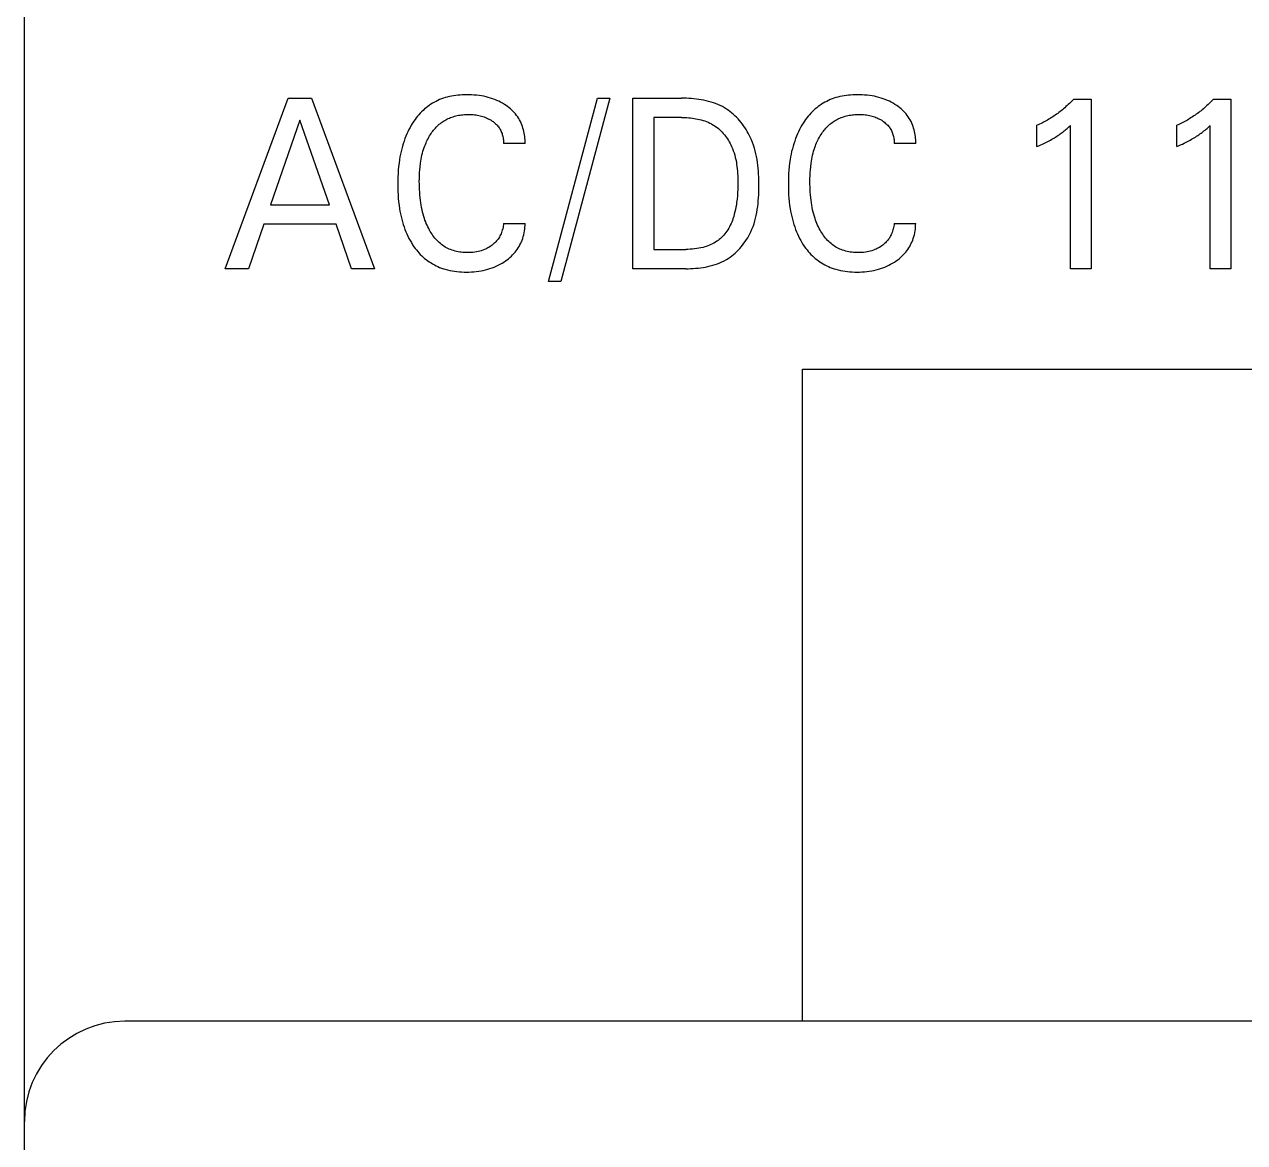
# Model space of a CAD drawing. Extents: x 0 to 420, y 0 to 297.
# Drawn here: x 158.8 to 170.95, y 226.29 to 237.43 of the extents above; entities that cross this region are included whole.
import ezdxf

# ---------------------------------------------------------------- set-up
doc = ezdxf.new("R2010")
doc.units = 0
doc.header["$LTSCALE"] = 23.1
doc.layers.add('10000_FRONT', color=7, linetype='CONTINUOUS')

msp = doc.modelspace()

# ---------------------------------------------------------------- linework, layer by layer
at = {"layer": '10000_FRONT', "color": 7, "linetype": 'CONTINUOUS'}
for p, q in [((158.8, 161), (158.8, 249)), ((160.8, 235), (161.428, 236.7)), ((161.428, 236.7), (161.658, 236.7)), ((161.658, 236.7), (162.286, 235)), ((162.833, 236.628), (162.817, 236.617)), ((162.849, 236.639), (162.833, 236.628)), ((162.866, 236.65), (162.849, 236.639)), ((162.883, 236.659), (162.866, 236.65)), ((162.9, 236.668), (162.883, 236.659)), ((162.918, 236.677), (162.9, 236.668)), ((162.936, 236.685), (162.918, 236.677)), ((162.954, 236.692), (162.936, 236.685)), ((162.973, 236.699), (162.954, 236.692)), ((162.991, 236.705), (162.973, 236.699)), ((163.012, 236.71), (162.991, 236.705)), ((163.033, 236.716), (163.012, 236.71)), ((163.054, 236.72), (163.033, 236.716)), ((163.075, 236.724), (163.054, 236.72)), ((163.096, 236.727), (163.075, 236.724)), ((163.117, 236.729), (163.096, 236.727)), ((163.139, 236.731), (163.117, 236.729)), ((163.16, 236.733), (163.139, 236.731)), ((163.181, 236.733), (163.16, 236.733)), ((163.203, 236.734), (163.181, 236.733)), ((163.228, 236.734), (163.203, 236.734)), ((163.253, 236.733), (163.228, 236.734)), ((163.278, 236.731), (163.253, 236.733)), ((163.303, 236.729), (163.278, 236.731)), ((163.328, 236.726), (163.303, 236.729)), ((163.353, 236.722), (163.328, 236.726)), ((163.375, 236.718), (163.353, 236.722)), ((163.398, 236.713), (163.375, 236.718)), ((163.42, 236.707), (163.398, 236.713)), ((163.442, 236.701), (163.42, 236.707)), ((163.463, 236.694), (163.442, 236.701)), ((163.485, 236.686), (163.463, 236.694)), ((163.505, 236.678), (163.485, 236.686)), ((163.524, 236.669), (163.505, 236.678)), ((163.543, 236.66), (163.524, 236.669)), ((163.562, 236.649), (163.543, 236.66)), ((163.581, 236.638), (163.562, 236.649)), ((163.599, 236.627), (163.581, 236.638)), ((163.613, 236.616), (163.599, 236.627)), ((164.02, 234.872), (164.507, 236.7)), ((164.631, 236.7), (164.144, 234.872)), ((164.507, 236.7), (164.631, 236.7)), ((164.861, 235), (164.861, 236.7)), ((164.861, 236.7), (165.346, 236.7)), ((165.37, 236.7), (165.346, 236.7)), ((165.395, 236.699), (165.37, 236.7)), ((165.419, 236.698), (165.395, 236.699)), ((165.444, 236.696), (165.419, 236.698)), ((165.469, 236.694), (165.444, 236.696)), ((165.493, 236.691), (165.469, 236.694)), ((165.518, 236.688), (165.493, 236.691)), ((165.542, 236.684), (165.518, 236.688)), ((165.567, 236.679), (165.542, 236.684)), ((165.591, 236.674), (165.567, 236.679)), ((165.615, 236.668), (165.591, 236.674)), ((165.639, 236.661), (165.615, 236.668)), ((165.662, 236.654), (165.639, 236.661)), ((165.685, 236.645), (165.662, 236.654)), ((165.708, 236.636), (165.685, 236.645)), ((165.73, 236.626), (165.708, 236.636)), ((166.723, 236.628), (166.707, 236.617)), ((166.74, 236.639), (166.723, 236.628)), ((166.756, 236.65), (166.74, 236.639)), ((166.774, 236.659), (166.756, 236.65)), ((166.791, 236.668), (166.774, 236.659)), ((166.809, 236.677), (166.791, 236.668)), ((166.827, 236.685), (166.809, 236.677)), ((166.845, 236.692), (166.827, 236.685)), ((166.863, 236.699), (166.845, 236.692)), ((166.882, 236.705), (166.863, 236.699)), ((166.903, 236.71), (166.882, 236.705)), ((166.923, 236.716), (166.903, 236.71)), ((166.944, 236.72), (166.923, 236.716)), ((166.965, 236.724), (166.944, 236.72)), ((166.987, 236.727), (166.965, 236.724)), ((167.008, 236.729), (166.987, 236.727)), ((167.029, 236.731), (167.008, 236.729)), ((167.051, 236.733), (167.029, 236.731)), ((167.072, 236.733), (167.051, 236.733)), ((167.093, 236.734), (167.072, 236.733)), ((167.119, 236.734), (167.093, 236.734)), ((167.144, 236.733), (167.119, 236.734)), ((167.169, 236.731), (167.144, 236.733)), ((167.194, 236.729), (167.169, 236.731)), ((167.219, 236.726), (167.194, 236.729)), ((167.243, 236.722), (167.219, 236.726)), ((167.266, 236.718), (167.243, 236.722)), ((167.288, 236.713), (167.266, 236.718)), ((167.31, 236.707), (167.288, 236.713)), ((167.332, 236.701), (167.31, 236.707)), ((167.354, 236.694), (167.332, 236.701)), ((167.375, 236.686), (167.354, 236.694)), ((167.395, 236.678), (167.375, 236.686)), ((167.415, 236.669), (167.395, 236.678)), ((167.434, 236.66), (167.415, 236.669)), ((167.453, 236.649), (167.434, 236.66)), ((167.471, 236.638), (167.453, 236.649)), ((167.489, 236.627), (167.471, 236.638)), ((167.504, 236.616), (167.489, 236.627)), ((169.197, 236.636), (169.186, 236.625)), ((169.208, 236.646), (169.197, 236.636)), ((169.219, 236.657), (169.208, 236.646)), ((169.23, 236.668), (169.219, 236.657)), ((169.241, 236.679), (169.23, 236.668)), ((169.251, 236.69), (169.241, 236.679)), ((169.251, 236.69), (169.425, 236.69)), ((169.425, 236.69), (169.425, 235)), ((170.589, 236.636), (170.578, 236.625)), ((170.601, 236.646), (170.589, 236.636)), ((170.612, 236.657), (170.601, 236.646)), ((170.622, 236.668), (170.612, 236.657)), ((170.633, 236.679), (170.622, 236.668)), ((170.644, 236.69), (170.633, 236.679)), ((170.644, 236.69), (170.817, 236.69)), ((170.817, 236.69), (170.817, 235)), ((162.715, 236.519), (162.703, 236.504)), ((162.729, 236.535), (162.715, 236.519)), ((162.742, 236.55), (162.729, 236.535)), ((162.756, 236.564), (162.742, 236.55)), ((162.771, 236.578), (162.756, 236.564)), ((162.786, 236.592), (162.771, 236.578)), ((162.801, 236.605), (162.786, 236.592)), ((162.817, 236.617), (162.801, 236.605)), ((163.033, 236.501), (163.045, 236.506)), ((163.045, 236.506), (163.057, 236.511)), ((163.057, 236.511), (163.07, 236.515)), ((163.07, 236.515), (163.083, 236.519)), ((163.083, 236.519), (163.097, 236.523)), ((163.097, 236.523), (163.111, 236.526)), ((163.111, 236.526), (163.125, 236.529)), ((163.125, 236.529), (163.139, 236.531)), ((163.139, 236.531), (163.153, 236.533)), ((163.153, 236.533), (163.167, 236.535)), ((163.167, 236.535), (163.182, 236.536)), ((163.182, 236.536), (163.196, 236.537)), ((163.196, 236.537), (163.21, 236.537)), ((163.21, 236.537), (163.225, 236.537)), ((163.225, 236.537), (163.239, 236.537)), ((163.239, 236.537), (163.254, 236.537)), ((163.254, 236.537), (163.269, 236.536)), ((163.269, 236.536), (163.284, 236.534)), ((163.284, 236.534), (163.298, 236.532)), ((163.298, 236.532), (163.313, 236.53)), ((163.313, 236.53), (163.326, 236.528)), ((163.326, 236.528), (163.339, 236.525)), ((163.339, 236.525), (163.352, 236.521)), ((163.352, 236.521), (163.365, 236.517)), ((163.365, 236.517), (163.378, 236.513)), ((163.378, 236.513), (163.391, 236.508)), ((163.391, 236.508), (163.403, 236.503)), ((163.628, 236.605), (163.613, 236.616)), ((163.642, 236.593), (163.628, 236.605)), ((163.655, 236.581), (163.642, 236.593)), ((163.668, 236.568), (163.655, 236.581)), ((163.681, 236.555), (163.668, 236.568)), ((163.692, 236.542), (163.681, 236.555)), ((163.703, 236.527), (163.692, 236.542)), ((163.714, 236.513), (163.703, 236.527)), ((163.723, 236.498), (163.714, 236.513)), ((165.07, 236.507), (165.07, 235.193)), ((165.346, 236.507), (165.07, 236.507)), ((165.346, 236.507), (165.363, 236.507)), ((165.363, 236.507), (165.381, 236.507)), ((165.381, 236.507), (165.399, 236.506)), ((165.399, 236.506), (165.417, 236.504)), ((165.752, 236.615), (165.73, 236.626)), ((165.773, 236.603), (165.752, 236.615)), ((165.792, 236.591), (165.773, 236.603)), ((165.81, 236.579), (165.792, 236.591)), ((165.827, 236.566), (165.81, 236.579)), ((165.844, 236.553), (165.827, 236.566)), ((165.861, 236.539), (165.844, 236.553)), ((165.877, 236.524), (165.861, 236.539)), ((165.893, 236.509), (165.877, 236.524)), ((165.908, 236.493), (165.893, 236.509)), ((166.606, 236.519), (166.594, 236.504)), ((166.619, 236.535), (166.606, 236.519)), ((166.633, 236.55), (166.619, 236.535)), ((166.647, 236.564), (166.633, 236.55)), ((166.661, 236.578), (166.647, 236.564)), ((166.676, 236.592), (166.661, 236.578)), ((166.692, 236.605), (166.676, 236.592)), ((166.707, 236.617), (166.692, 236.605)), ((166.923, 236.501), (166.935, 236.506)), ((166.935, 236.506), (166.948, 236.511)), ((166.948, 236.511), (166.96, 236.515)), ((166.96, 236.515), (166.974, 236.519)), ((166.974, 236.519), (166.988, 236.523)), ((166.988, 236.523), (167.002, 236.526)), ((167.002, 236.526), (167.016, 236.529)), ((167.016, 236.529), (167.03, 236.531)), ((167.03, 236.531), (167.044, 236.533)), ((167.044, 236.533), (167.058, 236.535)), ((167.058, 236.535), (167.072, 236.536)), ((167.072, 236.536), (167.087, 236.537)), ((167.087, 236.537), (167.101, 236.537)), ((167.101, 236.537), (167.115, 236.537)), ((167.115, 236.537), (167.13, 236.537)), ((167.13, 236.537), (167.145, 236.537)), ((167.145, 236.537), (167.159, 236.536)), ((167.159, 236.536), (167.174, 236.534)), ((167.174, 236.534), (167.189, 236.532)), ((167.189, 236.532), (167.203, 236.53)), ((167.203, 236.53), (167.217, 236.528)), ((167.217, 236.528), (167.23, 236.525)), ((167.23, 236.525), (167.243, 236.521)), ((167.243, 236.521), (167.256, 236.517)), ((167.256, 236.517), (167.269, 236.513)), ((167.269, 236.513), (167.281, 236.508)), ((167.281, 236.508), (167.293, 236.503)), ((167.518, 236.605), (167.504, 236.616)), ((167.532, 236.593), (167.518, 236.605)), ((167.546, 236.581), (167.532, 236.593)), ((167.559, 236.568), (167.546, 236.581)), ((167.571, 236.555), (167.559, 236.568)), ((167.583, 236.542), (167.571, 236.555)), ((167.594, 236.527), (167.583, 236.542)), ((167.604, 236.513), (167.594, 236.527)), ((167.614, 236.498), (167.604, 236.513)), ((169.03, 236.506), (169.017, 236.498)), ((169.042, 236.514), (169.03, 236.506)), ((169.055, 236.522), (169.042, 236.514)), ((169.067, 236.53), (169.055, 236.522)), ((169.08, 236.539), (169.067, 236.53)), ((169.092, 236.548), (169.08, 236.539)), ((169.104, 236.557), (169.092, 236.548)), ((169.116, 236.566), (169.104, 236.557)), ((169.128, 236.575), (169.116, 236.566)), ((169.139, 236.585), (169.128, 236.575)), ((169.151, 236.595), (169.139, 236.585)), ((169.163, 236.605), (169.151, 236.595)), ((169.174, 236.615), (169.163, 236.605)), ((169.186, 236.625), (169.174, 236.615)), ((170.422, 236.506), (170.409, 236.498)), ((170.435, 236.514), (170.422, 236.506)), ((170.447, 236.522), (170.435, 236.514)), ((170.46, 236.53), (170.447, 236.522)), ((170.472, 236.539), (170.46, 236.53)), ((170.484, 236.548), (170.472, 236.539)), ((170.496, 236.557), (170.484, 236.548)), ((170.508, 236.566), (170.496, 236.557)), ((170.52, 236.575), (170.508, 236.566)), ((170.532, 236.585), (170.52, 236.575)), ((170.543, 236.595), (170.532, 236.585)), ((170.555, 236.605), (170.543, 236.595)), ((170.567, 236.615), (170.555, 236.605)), ((170.578, 236.625), (170.567, 236.615)), ((161.544, 236.481), (161.251, 235.636)), ((161.838, 235.636), (161.544, 236.481)), ((162.629, 236.387), (162.618, 236.365)), ((162.641, 236.409), (162.629, 236.387)), ((162.653, 236.43), (162.641, 236.409)), ((162.666, 236.451), (162.653, 236.43)), ((162.679, 236.471), (162.666, 236.451)), ((162.691, 236.488), (162.679, 236.471)), ((162.703, 236.504), (162.691, 236.488)), ((162.876, 236.382), (162.884, 236.392)), ((162.884, 236.392), (162.893, 236.402)), ((162.893, 236.402), (162.902, 236.412)), ((162.902, 236.412), (162.912, 236.422)), ((162.912, 236.422), (162.922, 236.431)), ((162.922, 236.431), (162.932, 236.44)), ((162.932, 236.44), (162.943, 236.448)), ((162.943, 236.448), (162.953, 236.456)), ((162.953, 236.456), (162.964, 236.464)), ((162.964, 236.464), (162.975, 236.471)), ((162.975, 236.471), (162.986, 236.478)), ((162.986, 236.478), (162.997, 236.484)), ((162.997, 236.484), (163.009, 236.49)), ((163.009, 236.49), (163.021, 236.496)), ((163.021, 236.496), (163.033, 236.501)), ((163.403, 236.503), (163.414, 236.498)), ((163.414, 236.498), (163.426, 236.492)), ((163.426, 236.492), (163.437, 236.486)), ((163.437, 236.486), (163.448, 236.479)), ((163.448, 236.479), (163.459, 236.472)), ((163.459, 236.472), (163.468, 236.466)), ((163.468, 236.466), (163.476, 236.459)), ((163.476, 236.459), (163.485, 236.452)), ((163.485, 236.452), (163.493, 236.445)), ((163.493, 236.445), (163.501, 236.438)), ((163.501, 236.438), (163.508, 236.43)), ((163.508, 236.43), (163.515, 236.422)), ((163.515, 236.422), (163.522, 236.413)), ((163.522, 236.413), (163.528, 236.405)), ((163.528, 236.405), (163.534, 236.396)), ((163.534, 236.396), (163.539, 236.387)), ((163.539, 236.387), (163.544, 236.378)), ((163.732, 236.483), (163.723, 236.498)), ((163.74, 236.467), (163.732, 236.483)), ((163.748, 236.451), (163.74, 236.467)), ((163.755, 236.435), (163.748, 236.451)), ((163.761, 236.418), (163.755, 236.435)), ((163.766, 236.402), (163.761, 236.418)), ((163.771, 236.385), (163.766, 236.402)), ((163.775, 236.368), (163.771, 236.385)), ((165.417, 236.504), (165.435, 236.503)), ((165.435, 236.503), (165.453, 236.501)), ((165.453, 236.501), (165.471, 236.498)), ((165.471, 236.498), (165.489, 236.495)), ((165.489, 236.495), (165.507, 236.492)), ((165.507, 236.492), (165.524, 236.488)), ((165.524, 236.488), (165.542, 236.483)), ((165.542, 236.483), (165.559, 236.478)), ((165.559, 236.478), (165.576, 236.473)), ((165.576, 236.473), (165.593, 236.466)), ((165.593, 236.466), (165.609, 236.46)), ((165.609, 236.46), (165.626, 236.452)), ((165.626, 236.452), (165.642, 236.444)), ((165.642, 236.444), (165.657, 236.435)), ((165.657, 236.435), (165.671, 236.426)), ((165.671, 236.426), (165.685, 236.416)), ((165.685, 236.416), (165.699, 236.406)), ((165.699, 236.406), (165.712, 236.396)), ((165.712, 236.396), (165.725, 236.384)), ((165.725, 236.384), (165.737, 236.373)), ((165.923, 236.477), (165.908, 236.493)), ((165.937, 236.46), (165.923, 236.477)), ((165.951, 236.442), (165.937, 236.46)), ((165.964, 236.425), (165.951, 236.442)), ((165.976, 236.407), (165.964, 236.425)), ((165.988, 236.388), (165.976, 236.407)), ((165.999, 236.369), (165.988, 236.388)), ((166.52, 236.387), (166.509, 236.365)), ((166.531, 236.409), (166.52, 236.387)), ((166.543, 236.43), (166.531, 236.409)), ((166.556, 236.451), (166.543, 236.43)), ((166.57, 236.471), (166.556, 236.451)), ((166.581, 236.488), (166.57, 236.471)), ((166.594, 236.504), (166.581, 236.488)), ((166.766, 236.382), (166.775, 236.392)), ((166.775, 236.392), (166.784, 236.402)), ((166.784, 236.402), (166.793, 236.412)), ((166.793, 236.412), (166.803, 236.422)), ((166.803, 236.422), (166.813, 236.431)), ((166.813, 236.431), (166.823, 236.44)), ((166.823, 236.44), (166.833, 236.448)), ((166.833, 236.448), (166.844, 236.456)), ((166.844, 236.456), (166.854, 236.464)), ((166.854, 236.464), (166.865, 236.471)), ((166.865, 236.471), (166.876, 236.478)), ((166.876, 236.478), (166.888, 236.484)), ((166.888, 236.484), (166.899, 236.49)), ((166.899, 236.49), (166.911, 236.496)), ((166.911, 236.496), (166.923, 236.501)), ((167.293, 236.503), (167.305, 236.498)), ((167.305, 236.498), (167.316, 236.492)), ((167.316, 236.492), (167.328, 236.486)), ((167.328, 236.486), (167.339, 236.479)), ((167.339, 236.479), (167.349, 236.472)), ((167.349, 236.472), (167.358, 236.466)), ((167.358, 236.466), (167.367, 236.459)), ((167.367, 236.459), (167.375, 236.452)), ((167.375, 236.452), (167.383, 236.445)), ((167.383, 236.445), (167.391, 236.438)), ((167.391, 236.438), (167.399, 236.43)), ((167.399, 236.43), (167.406, 236.422)), ((167.406, 236.422), (167.413, 236.413)), ((167.413, 236.413), (167.419, 236.405)), ((167.419, 236.405), (167.424, 236.396)), ((167.424, 236.396), (167.43, 236.387)), ((167.43, 236.387), (167.435, 236.378)), ((167.623, 236.483), (167.614, 236.498)), ((167.631, 236.467), (167.623, 236.483)), ((167.638, 236.451), (167.631, 236.467)), ((167.645, 236.435), (167.638, 236.451)), ((167.651, 236.418), (167.645, 236.435)), ((167.657, 236.402), (167.651, 236.418)), ((167.662, 236.385), (167.657, 236.402)), ((167.666, 236.368), (167.662, 236.385)), ((168.898, 236.435), (168.885, 236.429)), ((168.885, 236.217), (168.885, 236.429)), ((168.912, 236.441), (168.898, 236.435)), ((168.926, 236.448), (168.912, 236.441)), ((168.939, 236.454), (168.926, 236.448)), ((168.952, 236.461), (168.939, 236.454)), ((168.965, 236.468), (168.952, 236.461)), ((168.978, 236.475), (168.965, 236.468)), ((168.991, 236.482), (168.978, 236.475)), ((169.004, 236.49), (168.991, 236.482)), ((169.017, 236.498), (169.004, 236.49)), ((169.167, 236.381), (169.177, 236.39)), ((169.177, 236.39), (169.187, 236.398)), ((169.187, 236.398), (169.204, 236.413)), ((169.204, 236.413), (169.22, 236.428)), ((169.22, 235), (169.22, 236.428)), ((170.291, 236.435), (170.277, 236.429)), ((170.277, 236.217), (170.277, 236.429)), ((170.304, 236.441), (170.291, 236.435)), ((170.318, 236.448), (170.304, 236.441)), ((170.331, 236.454), (170.318, 236.448)), ((170.345, 236.461), (170.331, 236.454)), ((170.358, 236.468), (170.345, 236.461)), ((170.371, 236.475), (170.358, 236.468)), ((170.384, 236.482), (170.371, 236.475)), ((170.397, 236.49), (170.384, 236.482)), ((170.409, 236.498), (170.397, 236.49)), ((170.559, 236.381), (170.569, 236.39)), ((170.569, 236.39), (170.579, 236.398)), ((170.579, 236.398), (170.596, 236.413)), ((170.596, 236.413), (170.612, 236.428)), ((170.612, 235), (170.612, 236.428)), ((162.581, 236.272), (162.573, 236.246)), ((162.59, 236.297), (162.581, 236.272)), ((162.599, 236.32), (162.59, 236.297)), ((162.608, 236.343), (162.599, 236.32)), ((162.618, 236.365), (162.608, 236.343)), ((162.8, 236.253), (162.806, 236.267)), ((162.806, 236.267), (162.813, 236.282)), ((162.813, 236.282), (162.82, 236.296)), ((162.82, 236.296), (162.828, 236.31)), ((162.828, 236.31), (162.836, 236.324)), ((162.836, 236.324), (162.844, 236.337)), ((162.844, 236.337), (162.851, 236.349)), ((162.851, 236.349), (162.859, 236.36)), ((162.859, 236.36), (162.867, 236.371)), ((162.867, 236.371), (162.876, 236.382)), ((163.544, 236.378), (163.549, 236.368)), ((163.549, 236.368), (163.553, 236.359)), ((163.553, 236.359), (163.557, 236.349)), ((163.557, 236.349), (163.56, 236.339)), ((163.56, 236.339), (163.563, 236.328)), ((163.563, 236.328), (163.566, 236.317)), ((163.566, 236.317), (163.568, 236.306)), ((163.568, 236.306), (163.57, 236.295)), ((163.57, 236.295), (163.571, 236.283)), ((163.571, 236.283), (163.572, 236.272)), ((163.572, 236.272), (163.573, 236.261)), ((163.779, 236.352), (163.775, 236.368)), ((163.782, 236.335), (163.779, 236.352)), ((163.784, 236.318), (163.782, 236.335)), ((163.786, 236.3), (163.784, 236.318)), ((163.787, 236.283), (163.786, 236.3)), ((163.787, 236.266), (163.787, 236.283)), ((163.787, 236.249), (163.787, 236.266)), ((165.737, 236.373), (165.749, 236.36)), ((165.749, 236.36), (165.761, 236.348)), ((165.761, 236.348), (165.772, 236.335)), ((165.772, 236.335), (165.782, 236.321)), ((165.782, 236.321), (165.792, 236.307)), ((165.792, 236.307), (165.802, 236.293)), ((165.802, 236.293), (165.812, 236.279)), ((165.812, 236.279), (165.82, 236.264)), ((165.82, 236.264), (165.829, 236.249)), ((166.01, 236.35), (165.999, 236.369)), ((166.02, 236.331), (166.01, 236.35)), ((166.03, 236.311), (166.02, 236.331)), ((166.042, 236.285), (166.03, 236.311)), ((166.052, 236.258), (166.042, 236.285)), ((166.472, 236.272), (166.463, 236.246)), ((166.481, 236.297), (166.472, 236.272)), ((166.489, 236.32), (166.481, 236.297)), ((166.499, 236.343), (166.489, 236.32)), ((166.509, 236.365), (166.499, 236.343)), ((166.69, 236.253), (166.697, 236.267)), ((166.697, 236.267), (166.703, 236.282)), ((166.703, 236.282), (166.711, 236.296)), ((166.711, 236.296), (166.718, 236.31)), ((166.718, 236.31), (166.726, 236.324)), ((166.726, 236.324), (166.735, 236.337)), ((166.735, 236.337), (166.742, 236.349)), ((166.742, 236.349), (166.75, 236.36)), ((166.75, 236.36), (166.758, 236.371)), ((166.758, 236.371), (166.766, 236.382)), ((167.435, 236.378), (167.439, 236.368)), ((167.439, 236.368), (167.443, 236.359)), ((167.443, 236.359), (167.447, 236.349)), ((167.447, 236.349), (167.451, 236.339)), ((167.451, 236.339), (167.454, 236.328)), ((167.454, 236.328), (167.457, 236.317)), ((167.457, 236.317), (167.459, 236.306)), ((167.459, 236.306), (167.461, 236.295)), ((167.461, 236.295), (167.462, 236.283)), ((167.462, 236.283), (167.463, 236.272)), ((167.463, 236.272), (167.463, 236.261)), ((167.669, 236.352), (167.666, 236.368)), ((167.672, 236.335), (167.669, 236.352)), ((167.675, 236.318), (167.672, 236.335)), ((167.676, 236.3), (167.675, 236.318)), ((167.678, 236.283), (167.676, 236.3)), ((167.678, 236.266), (167.678, 236.283)), ((167.678, 236.249), (167.678, 236.266)), ((168.979, 236.261), (168.993, 236.268)), ((168.993, 236.268), (169.006, 236.275)), ((169.006, 236.275), (169.02, 236.282)), ((169.02, 236.282), (169.033, 236.29)), ((169.033, 236.29), (169.047, 236.297)), ((169.047, 236.297), (169.06, 236.305)), ((169.06, 236.305), (169.071, 236.312)), ((169.071, 236.312), (169.083, 236.32)), ((169.083, 236.32), (169.094, 236.327)), ((169.094, 236.327), (169.106, 236.335)), ((169.106, 236.335), (169.117, 236.343)), ((169.117, 236.343), (169.128, 236.351)), ((169.128, 236.351), (169.137, 236.358)), ((169.137, 236.358), (169.147, 236.365)), ((169.147, 236.365), (169.156, 236.373)), ((169.156, 236.373), (169.167, 236.381)), ((170.371, 236.261), (170.385, 236.268)), ((170.385, 236.268), (170.398, 236.275)), ((170.398, 236.275), (170.412, 236.282)), ((170.412, 236.282), (170.425, 236.29)), ((170.425, 236.29), (170.439, 236.297)), ((170.439, 236.297), (170.452, 236.305)), ((170.452, 236.305), (170.464, 236.312)), ((170.464, 236.312), (170.475, 236.32)), ((170.475, 236.32), (170.487, 236.327)), ((170.487, 236.327), (170.498, 236.335)), ((170.498, 236.335), (170.509, 236.343)), ((170.509, 236.343), (170.52, 236.351)), ((170.52, 236.351), (170.53, 236.358)), ((170.53, 236.358), (170.539, 236.365)), ((170.539, 236.365), (170.549, 236.373)), ((170.549, 236.373), (170.559, 236.381)), ((162.546, 236.141), (162.541, 236.114)), ((162.552, 236.168), (162.546, 236.141)), ((162.558, 236.194), (162.552, 236.168)), ((162.565, 236.22), (162.558, 236.194)), ((162.573, 236.246), (162.565, 236.22)), ((162.76, 236.131), (162.765, 236.151)), ((162.765, 236.151), (162.77, 236.17)), ((162.77, 236.17), (162.776, 236.189)), ((162.776, 236.189), (162.783, 236.208)), ((162.783, 236.208), (162.788, 236.223)), ((162.788, 236.223), (162.794, 236.238)), ((162.794, 236.238), (162.8, 236.253)), ((163.573, 236.261), (163.573, 236.249)), ((163.787, 236.249), (163.573, 236.249)), ((165.829, 236.249), (165.837, 236.234)), ((165.837, 236.234), (165.844, 236.219)), ((165.844, 236.219), (165.853, 236.197)), ((165.853, 236.197), (165.861, 236.176)), ((165.861, 236.176), (165.869, 236.154)), ((165.869, 236.154), (165.875, 236.132)), ((166.062, 236.23), (166.052, 236.258)), ((166.071, 236.203), (166.062, 236.23)), ((166.079, 236.175), (166.071, 236.203)), ((166.086, 236.146), (166.079, 236.175)), ((166.092, 236.118), (166.086, 236.146)), ((166.437, 236.141), (166.432, 236.114)), ((166.442, 236.168), (166.437, 236.141)), ((166.449, 236.194), (166.442, 236.168)), ((166.456, 236.22), (166.449, 236.194)), ((166.463, 236.246), (166.456, 236.22)), ((166.651, 236.131), (166.656, 236.151)), ((166.656, 236.151), (166.661, 236.17)), ((166.661, 236.17), (166.667, 236.189)), ((166.667, 236.189), (166.673, 236.208)), ((166.673, 236.208), (166.678, 236.223)), ((166.678, 236.223), (166.684, 236.238)), ((166.684, 236.238), (166.69, 236.253)), ((167.463, 236.261), (167.463, 236.249)), ((167.678, 236.249), (167.463, 236.249)), ((168.885, 236.217), (168.904, 236.225)), ((168.904, 236.225), (168.923, 236.234)), ((168.923, 236.234), (168.941, 236.242)), ((168.941, 236.242), (168.96, 236.251)), ((168.96, 236.251), (168.979, 236.261)), ((170.277, 236.217), (170.296, 236.225)), ((170.296, 236.225), (170.315, 236.234)), ((170.315, 236.234), (170.334, 236.242)), ((170.334, 236.242), (170.352, 236.251)), ((170.352, 236.251), (170.371, 236.261)), ((162.532, 236.053), (162.527, 236.018)), ((162.537, 236.088), (162.532, 236.053)), ((162.541, 236.114), (162.537, 236.088)), ((162.741, 236.016), (162.746, 236.052)), ((162.746, 236.052), (162.749, 236.072)), ((162.749, 236.072), (162.752, 236.092)), ((162.752, 236.092), (162.756, 236.112)), ((162.756, 236.112), (162.76, 236.131)), ((165.875, 236.132), (165.881, 236.11)), ((165.881, 236.11), (165.886, 236.088)), ((165.886, 236.088), (165.891, 236.065)), ((165.891, 236.065), (165.894, 236.042)), ((165.894, 236.042), (165.897, 236.019)), ((165.897, 236.019), (165.9, 235.996)), ((166.097, 236.089), (166.092, 236.118)), ((166.101, 236.06), (166.097, 236.089)), ((166.105, 236.031), (166.101, 236.06)), ((166.108, 236.002), (166.105, 236.031)), ((166.422, 236.053), (166.418, 236.018)), ((166.427, 236.088), (166.422, 236.053)), ((166.432, 236.114), (166.427, 236.088)), ((166.632, 236.016), (166.636, 236.052)), ((166.636, 236.052), (166.639, 236.072)), ((166.639, 236.072), (166.643, 236.092)), ((166.643, 236.092), (166.647, 236.112)), ((166.647, 236.112), (166.651, 236.131)), ((162.52, 235.913), (162.519, 235.877)), ((162.522, 235.948), (162.52, 235.913)), ((162.524, 235.983), (162.522, 235.948)), ((162.527, 236.018), (162.524, 235.983)), ((162.733, 235.87), (162.734, 235.899)), ((162.734, 235.899), (162.735, 235.928)), ((162.735, 235.928), (162.736, 235.958)), ((162.736, 235.958), (162.738, 235.987)), ((162.738, 235.987), (162.741, 236.016)), ((165.9, 235.996), (165.902, 235.973)), ((165.902, 235.973), (165.904, 235.95)), ((165.904, 235.95), (165.905, 235.927)), ((165.905, 235.927), (165.906, 235.904)), ((165.906, 235.904), (165.906, 235.881)), ((166.111, 235.973), (166.108, 236.002)), ((166.112, 235.944), (166.111, 235.973)), ((166.114, 235.914), (166.112, 235.944)), ((166.115, 235.885), (166.114, 235.914)), ((166.411, 235.913), (166.41, 235.877)), ((166.412, 235.948), (166.411, 235.913)), ((166.415, 235.983), (166.412, 235.948)), ((166.418, 236.018), (166.415, 235.983)), ((166.624, 235.899), (166.625, 235.928)), ((166.624, 235.87), (166.624, 235.899)), ((166.625, 235.928), (166.627, 235.958)), ((166.627, 235.958), (166.629, 235.987)), ((166.629, 235.987), (166.632, 236.016)), ((162.519, 235.877), (162.519, 235.842)), ((162.519, 235.842), (162.519, 235.807)), ((162.519, 235.807), (162.52, 235.772)), ((162.734, 235.843), (162.733, 235.87)), ((162.734, 235.816), (162.734, 235.843)), ((162.735, 235.789), (162.734, 235.816)), ((162.737, 235.762), (162.735, 235.789)), ((165.905, 235.791), (165.903, 235.758)), ((165.906, 235.825), (165.905, 235.791)), ((165.906, 235.881), (165.906, 235.858)), ((165.906, 235.858), (165.906, 235.825)), ((166.115, 235.855), (166.115, 235.885)), ((166.115, 235.825), (166.115, 235.855)), ((166.115, 235.796), (166.115, 235.825)), ((166.115, 235.766), (166.115, 235.796)), ((166.41, 235.877), (166.409, 235.842)), ((166.409, 235.842), (166.41, 235.807)), ((166.41, 235.807), (166.411, 235.772)), ((166.624, 235.843), (166.624, 235.87)), ((166.625, 235.816), (166.624, 235.843)), ((166.626, 235.789), (166.625, 235.816)), ((166.627, 235.762), (166.626, 235.789)), ((162.52, 235.772), (162.522, 235.737)), ((162.522, 235.737), (162.524, 235.702)), ((162.524, 235.702), (162.527, 235.668)), ((162.527, 235.668), (162.532, 235.633)), ((162.739, 235.735), (162.737, 235.762)), ((162.742, 235.708), (162.739, 235.735)), ((162.745, 235.682), (162.742, 235.708)), ((162.748, 235.658), (162.745, 235.682)), ((162.752, 235.635), (162.748, 235.658)), ((165.894, 235.659), (165.891, 235.636)), ((165.898, 235.692), (165.894, 235.659)), ((165.901, 235.725), (165.898, 235.692)), ((165.903, 235.758), (165.901, 235.725)), ((166.107, 235.648), (166.11, 235.677)), ((166.11, 235.677), (166.112, 235.707)), ((166.112, 235.707), (166.114, 235.736)), ((166.114, 235.736), (166.115, 235.766)), ((166.411, 235.772), (166.412, 235.737)), ((166.412, 235.737), (166.415, 235.702)), ((166.415, 235.702), (166.418, 235.668)), ((166.418, 235.668), (166.422, 235.633)), ((166.629, 235.735), (166.627, 235.762)), ((166.632, 235.708), (166.629, 235.735)), ((166.635, 235.682), (166.632, 235.708)), ((166.639, 235.658), (166.635, 235.682)), ((166.642, 235.635), (166.639, 235.658)), ((161.251, 235.636), (161.838, 235.636)), ((162.532, 235.633), (162.537, 235.598)), ((162.537, 235.598), (162.541, 235.572)), ((162.541, 235.572), (162.546, 235.546)), ((162.546, 235.546), (162.552, 235.519)), ((162.756, 235.611), (162.752, 235.635)), ((162.761, 235.588), (162.756, 235.611)), ((162.766, 235.565), (162.761, 235.588)), ((162.772, 235.542), (162.766, 235.565)), ((162.779, 235.52), (162.772, 235.542)), ((165.871, 235.543), (165.865, 235.521)), ((165.877, 235.566), (165.871, 235.543)), ((165.882, 235.589), (165.877, 235.566)), ((165.887, 235.613), (165.882, 235.589)), ((165.891, 235.636), (165.887, 235.613)), ((166.089, 235.532), (166.095, 235.561)), ((166.095, 235.561), (166.1, 235.59)), ((166.1, 235.59), (166.104, 235.619)), ((166.104, 235.619), (166.107, 235.648)), ((166.422, 235.633), (166.427, 235.598)), ((166.427, 235.598), (166.432, 235.572)), ((166.432, 235.572), (166.437, 235.546)), ((166.437, 235.546), (166.443, 235.519)), ((166.647, 235.611), (166.642, 235.635)), ((166.651, 235.588), (166.647, 235.611)), ((166.657, 235.565), (166.651, 235.588)), ((166.663, 235.542), (166.657, 235.565)), ((166.669, 235.52), (166.663, 235.542)), ((161.184, 235.443), (161.032, 235)), ((161.904, 235.443), (161.184, 235.443)), ((162.058, 235), (161.904, 235.443)), ((162.552, 235.519), (162.558, 235.493)), ((162.558, 235.493), (162.565, 235.467)), ((162.565, 235.467), (162.573, 235.442)), ((162.573, 235.442), (162.581, 235.416)), ((162.581, 235.416), (162.59, 235.391)), ((162.784, 235.502), (162.779, 235.52)), ((162.79, 235.485), (162.784, 235.502)), ((162.797, 235.468), (162.79, 235.485)), ((162.803, 235.451), (162.797, 235.468)), ((162.811, 235.434), (162.803, 235.451)), ((162.818, 235.417), (162.811, 235.434)), ((162.827, 235.401), (162.818, 235.417)), ((163.567, 235.411), (163.564, 235.399)), ((163.569, 235.424), (163.567, 235.411)), ((163.571, 235.438), (163.569, 235.424)), ((163.573, 235.451), (163.571, 235.438)), ((163.573, 235.451), (163.787, 235.451)), ((163.784, 235.394), (163.786, 235.413)), ((163.786, 235.413), (163.787, 235.432)), ((163.787, 235.432), (163.787, 235.451)), ((165.824, 235.418), (165.815, 235.403)), ((165.831, 235.434), (165.824, 235.418)), ((165.839, 235.449), (165.831, 235.434)), ((165.845, 235.465), (165.839, 235.449)), ((165.852, 235.482), (165.845, 235.465)), ((165.857, 235.498), (165.852, 235.482)), ((165.865, 235.521), (165.857, 235.498)), ((166.046, 235.394), (166.057, 235.421)), ((166.057, 235.421), (166.067, 235.448)), ((166.067, 235.448), (166.075, 235.476)), ((166.075, 235.476), (166.083, 235.504)), ((166.083, 235.504), (166.089, 235.532)), ((166.443, 235.519), (166.449, 235.493)), ((166.449, 235.493), (166.456, 235.467)), ((166.456, 235.467), (166.464, 235.442)), ((166.464, 235.442), (166.472, 235.416)), ((166.472, 235.416), (166.481, 235.391)), ((166.675, 235.502), (166.669, 235.52)), ((166.681, 235.485), (166.675, 235.502)), ((166.687, 235.468), (166.681, 235.485)), ((166.694, 235.451), (166.687, 235.468)), ((166.701, 235.434), (166.694, 235.451)), ((166.709, 235.417), (166.701, 235.434)), ((166.717, 235.401), (166.709, 235.417)), ((167.457, 235.411), (167.454, 235.399)), ((167.46, 235.424), (167.457, 235.411)), ((167.462, 235.438), (167.46, 235.424)), ((167.463, 235.451), (167.462, 235.438)), ((167.463, 235.451), (167.678, 235.451)), ((167.674, 235.394), (167.676, 235.413)), ((167.676, 235.413), (167.677, 235.432)), ((167.677, 235.432), (167.678, 235.451)), ((162.59, 235.391), (162.599, 235.368)), ((162.599, 235.368), (162.609, 235.346)), ((162.609, 235.346), (162.619, 235.324)), ((162.619, 235.324), (162.63, 235.302)), ((162.63, 235.302), (162.641, 235.281)), ((162.835, 235.384), (162.827, 235.401)), ((162.843, 235.371), (162.835, 235.384)), ((162.851, 235.357), (162.843, 235.371)), ((162.86, 235.344), (162.851, 235.357)), ((162.869, 235.331), (162.86, 235.344)), ((162.879, 235.318), (162.869, 235.331)), ((162.889, 235.305), (162.879, 235.318)), ((162.899, 235.293), (162.889, 235.305)), ((162.91, 235.282), (162.899, 235.293)), ((163.518, 235.296), (163.51, 235.286)), ((163.524, 235.306), (163.518, 235.296)), ((163.531, 235.316), (163.524, 235.306)), ((163.537, 235.327), (163.531, 235.316)), ((163.542, 235.338), (163.537, 235.327)), ((163.547, 235.349), (163.542, 235.338)), ((163.552, 235.361), (163.547, 235.349)), ((163.556, 235.373), (163.552, 235.361)), ((163.56, 235.386), (163.556, 235.373)), ((163.564, 235.399), (163.56, 235.386)), ((163.757, 235.286), (163.763, 235.302)), ((163.763, 235.302), (163.769, 235.32)), ((163.769, 235.32), (163.773, 235.339)), ((163.773, 235.339), (163.778, 235.357)), ((163.778, 235.357), (163.781, 235.376)), ((163.781, 235.376), (163.784, 235.394)), ((165.721, 235.292), (165.709, 235.282)), ((165.733, 235.302), (165.721, 235.292)), ((165.745, 235.313), (165.733, 235.302)), ((165.756, 235.324), (165.745, 235.313)), ((165.767, 235.336), (165.756, 235.324)), ((165.778, 235.348), (165.767, 235.336)), ((165.787, 235.361), (165.778, 235.348)), ((165.797, 235.373), (165.787, 235.361)), ((165.806, 235.388), (165.797, 235.373)), ((165.815, 235.403), (165.806, 235.388)), ((165.98, 235.272), (165.992, 235.29)), ((165.992, 235.29), (166.004, 235.309)), ((166.004, 235.309), (166.015, 235.328)), ((166.015, 235.328), (166.025, 235.347)), ((166.025, 235.347), (166.034, 235.367)), ((166.034, 235.367), (166.046, 235.394)), ((166.481, 235.391), (166.49, 235.368)), ((166.49, 235.368), (166.5, 235.346)), ((166.5, 235.346), (166.51, 235.324)), ((166.51, 235.324), (166.521, 235.302)), ((166.521, 235.302), (166.532, 235.281)), ((166.726, 235.384), (166.717, 235.401)), ((166.734, 235.371), (166.726, 235.384)), ((166.742, 235.357), (166.734, 235.371)), ((166.751, 235.344), (166.742, 235.357)), ((166.76, 235.331), (166.751, 235.344)), ((166.769, 235.318), (166.76, 235.331)), ((166.779, 235.305), (166.769, 235.318)), ((166.789, 235.293), (166.779, 235.305)), ((166.8, 235.282), (166.789, 235.293)), ((167.408, 235.296), (167.401, 235.286)), ((167.415, 235.306), (167.408, 235.296)), ((167.421, 235.316), (167.415, 235.306)), ((167.427, 235.327), (167.421, 235.316)), ((167.433, 235.338), (167.427, 235.327)), ((167.438, 235.349), (167.433, 235.338)), ((167.442, 235.361), (167.438, 235.349)), ((167.447, 235.373), (167.442, 235.361)), ((167.451, 235.386), (167.447, 235.373)), ((167.454, 235.399), (167.451, 235.386)), ((167.648, 235.286), (167.653, 235.302)), ((167.653, 235.302), (167.659, 235.32)), ((167.659, 235.32), (167.664, 235.339)), ((167.664, 235.339), (167.668, 235.357)), ((167.668, 235.357), (167.672, 235.376)), ((167.672, 235.376), (167.674, 235.394)), ((162.641, 235.281), (162.654, 235.26)), ((162.654, 235.26), (162.667, 235.239)), ((162.667, 235.239), (162.68, 235.219)), ((162.68, 235.219), (162.692, 235.203)), ((162.692, 235.203), (162.704, 235.188)), ((162.704, 235.188), (162.717, 235.172)), ((162.717, 235.172), (162.73, 235.158)), ((162.921, 235.271), (162.91, 235.282)), ((162.932, 235.26), (162.921, 235.271)), ((162.944, 235.25), (162.932, 235.26)), ((162.955, 235.241), (162.944, 235.25)), ((162.967, 235.232), (162.955, 235.241)), ((162.979, 235.224), (162.967, 235.232)), ((162.992, 235.216), (162.979, 235.224)), ((163.005, 235.209), (162.992, 235.216)), ((163.018, 235.202), (163.005, 235.209)), ((163.031, 235.196), (163.018, 235.202)), ((163.045, 235.19), (163.031, 235.196)), ((163.059, 235.185), (163.045, 235.19)), ((163.074, 235.18), (163.059, 235.185)), ((163.089, 235.176), (163.074, 235.18)), ((163.105, 235.172), (163.089, 235.176)), ((163.12, 235.169), (163.105, 235.172)), ((163.136, 235.166), (163.12, 235.169)), ((163.319, 235.171), (163.303, 235.168)), ((163.335, 235.175), (163.319, 235.171)), ((163.35, 235.179), (163.335, 235.175)), ((163.366, 235.184), (163.35, 235.179)), ((163.381, 235.19), (163.366, 235.184)), ((163.393, 235.195), (163.381, 235.19)), ((163.405, 235.201), (163.393, 235.195)), ((163.416, 235.207), (163.405, 235.201)), ((163.427, 235.213), (163.416, 235.207)), ((163.438, 235.22), (163.427, 235.213)), ((163.449, 235.228), (163.438, 235.22)), ((163.459, 235.235), (163.449, 235.228)), ((163.468, 235.243), (163.459, 235.235)), ((163.477, 235.251), (163.468, 235.243)), ((163.486, 235.259), (163.477, 235.251)), ((163.495, 235.268), (163.486, 235.259)), ((163.503, 235.277), (163.495, 235.268)), ((163.51, 235.286), (163.503, 235.277)), ((163.687, 235.164), (163.698, 235.178)), ((163.698, 235.178), (163.708, 235.192)), ((163.708, 235.192), (163.718, 235.207)), ((163.718, 235.207), (163.727, 235.222)), ((163.727, 235.222), (163.736, 235.237)), ((163.736, 235.237), (163.743, 235.253)), ((163.743, 235.253), (163.75, 235.269)), ((163.75, 235.269), (163.757, 235.286)), ((165.07, 235.193), (165.388, 235.193)), ((165.409, 235.193), (165.388, 235.193)), ((165.431, 235.194), (165.409, 235.193)), ((165.453, 235.195), (165.431, 235.194)), ((165.474, 235.197), (165.453, 235.195)), ((165.496, 235.2), (165.474, 235.197)), ((165.517, 235.204), (165.496, 235.2)), ((165.538, 235.208), (165.517, 235.204)), ((165.56, 235.213), (165.538, 235.208)), ((165.576, 235.217), (165.56, 235.213)), ((165.591, 235.222), (165.576, 235.217)), ((165.607, 235.228), (165.591, 235.222)), ((165.623, 235.234), (165.607, 235.228)), ((165.638, 235.241), (165.623, 235.234)), ((165.653, 235.248), (165.638, 235.241)), ((165.668, 235.256), (165.653, 235.248)), ((165.682, 235.264), (165.668, 235.256)), ((165.696, 235.273), (165.682, 235.264)), ((165.709, 235.282), (165.696, 235.273)), ((165.879, 235.156), (165.895, 235.171)), ((165.895, 235.171), (165.911, 235.187)), ((165.911, 235.187), (165.926, 235.203)), ((165.926, 235.203), (165.94, 235.219)), ((165.94, 235.219), (165.954, 235.236)), ((165.954, 235.236), (165.967, 235.254)), ((165.967, 235.254), (165.98, 235.272)), ((166.532, 235.281), (166.544, 235.26)), ((166.544, 235.26), (166.557, 235.239)), ((166.557, 235.239), (166.571, 235.219)), ((166.571, 235.219), (166.582, 235.203)), ((166.582, 235.203), (166.595, 235.188)), ((166.595, 235.188), (166.607, 235.172)), ((166.607, 235.172), (166.62, 235.158)), ((166.811, 235.271), (166.8, 235.282)), ((166.823, 235.26), (166.811, 235.271)), ((166.834, 235.25), (166.823, 235.26)), ((166.846, 235.241), (166.834, 235.25)), ((166.858, 235.232), (166.846, 235.241)), ((166.87, 235.224), (166.858, 235.232)), ((166.883, 235.216), (166.87, 235.224)), ((166.896, 235.209), (166.883, 235.216)), ((166.909, 235.202), (166.896, 235.209)), ((166.922, 235.196), (166.909, 235.202)), ((166.936, 235.19), (166.922, 235.196)), ((166.95, 235.185), (166.936, 235.19)), ((166.965, 235.18), (166.95, 235.185)), ((166.98, 235.176), (166.965, 235.18)), ((166.995, 235.172), (166.98, 235.176)), ((167.011, 235.169), (166.995, 235.172)), ((167.026, 235.166), (167.011, 235.169)), ((167.21, 235.171), (167.194, 235.168)), ((167.225, 235.175), (167.21, 235.171)), ((167.241, 235.179), (167.225, 235.175)), ((167.256, 235.184), (167.241, 235.179)), ((167.272, 235.19), (167.256, 235.184)), ((167.284, 235.195), (167.272, 235.19)), ((167.295, 235.201), (167.284, 235.195)), ((167.307, 235.207), (167.295, 235.201)), ((167.318, 235.213), (167.307, 235.207)), ((167.329, 235.22), (167.318, 235.213)), ((167.34, 235.228), (167.329, 235.22)), ((167.349, 235.235), (167.34, 235.228)), ((167.359, 235.243), (167.349, 235.235)), ((167.368, 235.251), (167.359, 235.243)), ((167.377, 235.259), (167.368, 235.251)), ((167.385, 235.268), (167.377, 235.259)), ((167.393, 235.277), (167.385, 235.268)), ((167.401, 235.286), (167.393, 235.277)), ((167.578, 235.164), (167.589, 235.178)), ((167.589, 235.178), (167.599, 235.192)), ((167.599, 235.192), (167.609, 235.207)), ((167.609, 235.207), (167.618, 235.222)), ((167.618, 235.222), (167.626, 235.237)), ((167.626, 235.237), (167.634, 235.253)), ((167.634, 235.253), (167.641, 235.269)), ((167.641, 235.269), (167.648, 235.286)), ((162.73, 235.158), (162.743, 235.143)), ((162.743, 235.143), (162.757, 235.129)), ((162.757, 235.129), (162.771, 235.116)), ((162.771, 235.116), (162.786, 235.103)), ((162.786, 235.103), (162.802, 235.091)), ((162.802, 235.091), (162.817, 235.079)), ((162.817, 235.079), (162.833, 235.068)), ((162.833, 235.068), (162.85, 235.057)), ((162.85, 235.057), (162.866, 235.047)), ((162.866, 235.047), (162.883, 235.038)), ((163.151, 235.164), (163.136, 235.166)), ((163.167, 235.162), (163.151, 235.164)), ((163.183, 235.161), (163.167, 235.162)), ((163.199, 235.16), (163.183, 235.161)), ((163.215, 235.16), (163.199, 235.16)), ((163.233, 235.161), (163.215, 235.16)), ((163.25, 235.161), (163.233, 235.161)), ((163.268, 235.163), (163.25, 235.161)), ((163.286, 235.165), (163.268, 235.163)), ((163.303, 235.168), (163.286, 235.165)), ((163.538, 235.044), (163.557, 235.055)), ((163.557, 235.055), (163.575, 235.066)), ((163.575, 235.066), (163.593, 235.078)), ((163.593, 235.078), (163.608, 235.089)), ((163.608, 235.089), (163.622, 235.1)), ((163.622, 235.1), (163.636, 235.112)), ((163.636, 235.112), (163.65, 235.124)), ((163.65, 235.124), (163.663, 235.137)), ((163.663, 235.137), (163.675, 235.15)), ((163.675, 235.15), (163.687, 235.164)), ((165.68, 235.042), (165.703, 235.05)), ((165.703, 235.05), (165.726, 235.059)), ((165.726, 235.059), (165.748, 235.069)), ((165.748, 235.069), (165.77, 235.08)), ((165.77, 235.08), (165.792, 235.092)), ((165.792, 235.092), (165.81, 235.103)), ((165.81, 235.103), (165.828, 235.115)), ((165.828, 235.115), (165.846, 235.128)), ((165.846, 235.128), (165.863, 235.142)), ((165.863, 235.142), (165.879, 235.156)), ((166.62, 235.158), (166.634, 235.143)), ((166.634, 235.143), (166.648, 235.129)), ((166.648, 235.129), (166.662, 235.116)), ((166.662, 235.116), (166.677, 235.103)), ((166.677, 235.103), (166.692, 235.091)), ((166.692, 235.091), (166.708, 235.079)), ((166.708, 235.079), (166.724, 235.068)), ((166.724, 235.068), (166.74, 235.057)), ((166.74, 235.057), (166.757, 235.047)), ((166.757, 235.047), (166.774, 235.038)), ((167.042, 235.164), (167.026, 235.166)), ((167.058, 235.162), (167.042, 235.164)), ((167.074, 235.161), (167.058, 235.162)), ((167.09, 235.16), (167.074, 235.161)), ((167.105, 235.16), (167.09, 235.16)), ((167.123, 235.161), (167.105, 235.16)), ((167.141, 235.161), (167.123, 235.161)), ((167.159, 235.163), (167.141, 235.161)), ((167.176, 235.165), (167.159, 235.163)), ((167.194, 235.168), (167.176, 235.165)), ((167.428, 235.044), (167.447, 235.055)), ((167.447, 235.055), (167.466, 235.066)), ((167.466, 235.066), (167.484, 235.078)), ((167.484, 235.078), (167.499, 235.089)), ((167.499, 235.089), (167.513, 235.1)), ((167.513, 235.1), (167.527, 235.112)), ((167.527, 235.112), (167.54, 235.124)), ((167.54, 235.124), (167.553, 235.137)), ((167.553, 235.137), (167.566, 235.15)), ((167.566, 235.15), (167.578, 235.164)), ((161.032, 235), (160.8, 235)), ((162.286, 235), (162.058, 235)), ((162.883, 235.038), (162.901, 235.029)), ((162.901, 235.029), (162.919, 235.021)), ((162.919, 235.021), (162.936, 235.013)), ((162.936, 235.013), (162.955, 235.007)), ((162.955, 235.007), (162.973, 235)), ((162.973, 235), (162.992, 234.994)), ((162.992, 234.994), (163.014, 234.988)), ((163.014, 234.988), (163.038, 234.983)), ((163.038, 234.983), (163.061, 234.978)), ((163.061, 234.978), (163.084, 234.974)), ((163.084, 234.974), (163.108, 234.971)), ((163.108, 234.971), (163.132, 234.969)), ((163.132, 234.969), (163.155, 234.968)), ((163.155, 234.968), (163.179, 234.967)), ((163.179, 234.967), (163.203, 234.966)), ((163.203, 234.966), (163.227, 234.967)), ((163.227, 234.967), (163.252, 234.968)), ((163.252, 234.968), (163.276, 234.969)), ((163.276, 234.969), (163.301, 234.972)), ((163.301, 234.972), (163.325, 234.975)), ((163.325, 234.975), (163.349, 234.979)), ((163.349, 234.979), (163.371, 234.983)), ((163.371, 234.983), (163.393, 234.988)), ((163.393, 234.988), (163.415, 234.994)), ((163.415, 234.994), (163.437, 235.001)), ((163.437, 235.001), (163.458, 235.008)), ((163.458, 235.008), (163.479, 235.016)), ((163.479, 235.016), (163.499, 235.025)), ((163.499, 235.025), (163.519, 235.034)), ((163.519, 235.034), (163.538, 235.044)), ((165.387, 235), (164.861, 235)), ((165.387, 235), (165.411, 235)), ((165.411, 235), (165.436, 235.001)), ((165.436, 235.001), (165.461, 235.002)), ((165.461, 235.002), (165.485, 235.004)), ((165.485, 235.004), (165.51, 235.006)), ((165.51, 235.006), (165.535, 235.009)), ((165.535, 235.009), (165.559, 235.013)), ((165.559, 235.013), (165.584, 235.017)), ((165.584, 235.017), (165.608, 235.022)), ((165.608, 235.022), (165.632, 235.028)), ((165.632, 235.028), (165.656, 235.034)), ((165.656, 235.034), (165.68, 235.042)), ((166.774, 235.038), (166.791, 235.029)), ((166.791, 235.029), (166.809, 235.021)), ((166.809, 235.021), (166.827, 235.013)), ((166.827, 235.013), (166.845, 235.007)), ((166.845, 235.007), (166.864, 235)), ((166.864, 235), (166.882, 234.994)), ((166.882, 234.994), (166.905, 234.988)), ((166.905, 234.988), (166.928, 234.983)), ((166.928, 234.983), (166.952, 234.978)), ((166.952, 234.978), (166.975, 234.974)), ((166.975, 234.974), (166.999, 234.971)), ((166.999, 234.971), (167.022, 234.969)), ((167.022, 234.969), (167.046, 234.968)), ((167.046, 234.968), (167.07, 234.967)), ((167.07, 234.967), (167.093, 234.966)), ((167.093, 234.966), (167.118, 234.967)), ((167.118, 234.967), (167.142, 234.968)), ((167.142, 234.968), (167.167, 234.969)), ((167.167, 234.969), (167.191, 234.972)), ((167.191, 234.972), (167.215, 234.975)), ((167.215, 234.975), (167.24, 234.979)), ((167.24, 234.979), (167.262, 234.983)), ((167.262, 234.983), (167.284, 234.988)), ((167.284, 234.988), (167.306, 234.994)), ((167.306, 234.994), (167.327, 235.001)), ((167.327, 235.001), (167.349, 235.008)), ((167.349, 235.008), (167.37, 235.016)), ((167.37, 235.016), (167.39, 235.025)), ((167.39, 235.025), (167.409, 235.034)), ((167.409, 235.034), (167.428, 235.044)), ((169.425, 235), (169.22, 235)), ((170.817, 235), (170.612, 235)), ((164.144, 234.872), (164.02, 234.872)), ((166.55, 227.5), (166.55, 234)), ((166.55, 234), (180.8, 234)), ((193.3, 227.5), (159.8, 227.5))]:
    msp.add_line(p, q, dxfattribs=at)
msp.add_arc((159.8, 226.5), 1, 90, 180, dxfattribs=at)

doc.saveas('drawing.dxf')
